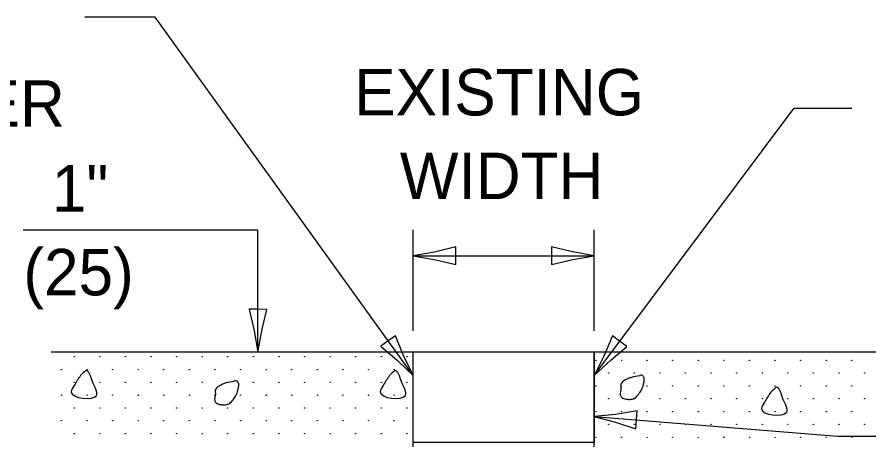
# Model space of a CAD drawing. Extents: x 2262616 to 2263246, y -3123503 to -3123103.
# Drawn here: x 2262879.3 to 2262935.2, y -3123471.7 to -3123444 of the extents above; entities that cross this region are included whole.
import ezdxf

# ---------------------------------------------------------------- set-up
doc = ezdxf.new("R2010")
doc.units = 0
for name, color, linetype in [('RD_Pr_Roadway_Dimensions', 7, 'Continuous'), ('RD_Pr_Roadway_Items', 7, 'Continuous'), ('RD_Pr_Roadway_Notes', 7, 'Continuous')]:
    doc.layers.add(name, color=color, linetype=linetype)

msp = doc.modelspace()

# ---------------------------------------------------------------- linework, layer by layer
at = {"layer": 'RD_Pr_Roadway_Dimensions'}
for p, q in [((2262895.135, -3123457.963), (2262879.732, -3123457.963)), ((2262895.135, -3123465.946), (2262895.135, -3123457.963)), ((2262905.316, -3123464.555), (2262905.316, -3123457.941)), ((2262917.191, -3123464.555), (2262917.191, -3123457.941)), ((2262905.316, -3123459.633), (2262917.191, -3123459.633))]:
    msp.add_line(p, q, dxfattribs=at)
for points in [[(2262908.114, -3123460.218), (2262908.115, -3123459.633), (2262908.115, -3123459.047), (2262906.715, -3123459.39), (2262905.316, -3123459.633), (2262906.808, -3123459.904)], [(2262914.393, -3123459.047), (2262914.392, -3123459.633), (2262914.392, -3123460.218), (2262915.792, -3123459.875), (2262917.191, -3123459.633), (2262915.699, -3123459.361)], [(2262895.721, -3123463.148), (2262895.135, -3123463.146), (2262894.55, -3123463.146), (2262894.893, -3123464.546), (2262895.135, -3123465.946), (2262895.407, -3123464.453)]]:
    msp.add_lwpolyline(points, close=True, dxfattribs=at)
at = {"layer": 'RD_Pr_Roadway_Items'}
for p, q in [((2262881.564, -3123465.939), (2262940.943, -3123465.939)), ((2262905.316, -3123492.66), (2262905.316, -3123465.939)), ((2262917.191, -3123492.66), (2262917.191, -3123465.939))]:
    msp.add_line(p, q, dxfattribs=at)
msp.add_lwpolyline([(2262905.316, -3123465.939), (2262917.191, -3123465.939), (2262917.191, -3123471.877), (2262905.316, -3123471.877)], close=True, dxfattribs=at)
for centre in [(2262883.075, -3123466.253), (2262884.755, -3123466.253), (2262886.434, -3123466.253), (2262888.114, -3123466.253), (2262889.793, -3123466.253), (2262891.473, -3123466.253), (2262893.152, -3123466.253), (2262894.832, -3123466.253), (2262896.512, -3123466.253), (2262898.191, -3123466.253), (2262899.871, -3123466.253), (2262901.55, -3123466.253), (2262903.23, -3123466.253), (2262904.909, -3123466.253), (2262917.311, -3123466.488), (2262918.99, -3123466.488), (2262920.67, -3123466.488), (2262922.349, -3123466.488), (2262924.029, -3123466.488), (2262925.709, -3123466.488), (2262927.388, -3123466.488), (2262929.068, -3123466.488), (2262930.747, -3123466.488), (2262932.427, -3123466.488), (2262934.106, -3123466.488), (2262882.236, -3123467.093), (2262883.915, -3123467.093), (2262885.595, -3123467.093), (2262887.274, -3123467.093), (2262888.954, -3123467.093), (2262890.633, -3123467.093), (2262892.313, -3123467.093), (2262893.992, -3123467.093), (2262895.672, -3123467.093), (2262897.351, -3123467.093), (2262899.031, -3123467.093), (2262900.71, -3123467.093), (2262902.39, -3123467.093), (2262904.069, -3123467.093), (2262918.151, -3123467.328), (2262919.83, -3123467.328), (2262921.51, -3123467.328), (2262923.189, -3123467.328), (2262924.869, -3123467.328), (2262926.548, -3123467.328), (2262928.228, -3123467.328), (2262929.907, -3123467.328), (2262931.587, -3123467.328), (2262933.266, -3123467.328), (2262934.946, -3123467.328), (2262883.075, -3123467.933), (2262884.755, -3123467.933), (2262886.434, -3123467.933), (2262888.114, -3123467.933), (2262889.793, -3123467.933), (2262891.473, -3123467.933), (2262893.152, -3123467.933), (2262894.832, -3123467.933), (2262896.512, -3123467.933), (2262898.191, -3123467.933), (2262899.871, -3123467.933), (2262901.55, -3123467.933), (2262903.23, -3123467.933), (2262904.909, -3123467.933), (2262917.311, -3123468.168), (2262918.99, -3123468.168), (2262920.67, -3123468.168), (2262922.349, -3123468.168), (2262924.029, -3123468.168), (2262925.709, -3123468.168), (2262927.388, -3123468.168), (2262929.068, -3123468.168), (2262930.747, -3123468.168), (2262932.427, -3123468.168), (2262934.106, -3123468.168), (2262882.236, -3123468.772), (2262883.915, -3123468.772), (2262885.595, -3123468.772), (2262887.274, -3123468.772), (2262888.954, -3123468.772), (2262890.633, -3123468.772), (2262892.313, -3123468.772), (2262893.992, -3123468.772), (2262895.672, -3123468.772), (2262897.351, -3123468.772), (2262899.031, -3123468.772), (2262900.71, -3123468.772), (2262902.39, -3123468.772), (2262904.069, -3123468.772), (2262918.151, -3123469.008), (2262919.83, -3123469.008), (2262921.51, -3123469.008), (2262923.189, -3123469.008), (2262924.869, -3123469.008), (2262926.548, -3123469.008), (2262928.228, -3123469.008), (2262929.907, -3123469.008), (2262931.587, -3123469.008), (2262933.266, -3123469.008), (2262934.946, -3123469.008), (2262883.075, -3123469.612), (2262884.755, -3123469.612), (2262886.434, -3123469.612), (2262888.114, -3123469.612), (2262889.793, -3123469.612), (2262891.473, -3123469.612), (2262893.152, -3123469.612), (2262894.832, -3123469.612), (2262896.512, -3123469.612), (2262898.191, -3123469.612), (2262899.871, -3123469.612), (2262901.55, -3123469.612), (2262903.23, -3123469.612), (2262904.909, -3123469.612), (2262917.311, -3123469.847), (2262918.99, -3123469.847), (2262920.67, -3123469.847), (2262922.349, -3123469.847), (2262924.029, -3123469.847), (2262925.709, -3123469.847), (2262927.388, -3123469.847), (2262929.068, -3123469.847), (2262930.747, -3123469.847), (2262932.427, -3123469.847), (2262934.106, -3123469.847), (2262882.236, -3123470.452), (2262883.915, -3123470.452), (2262885.595, -3123470.452), (2262887.274, -3123470.452), (2262888.954, -3123470.452), (2262890.633, -3123470.452), (2262892.313, -3123470.452), (2262893.992, -3123470.452), (2262895.672, -3123470.452), (2262897.351, -3123470.452), (2262899.031, -3123470.452), (2262900.71, -3123470.452), (2262902.39, -3123470.452), (2262904.069, -3123470.452), (2262918.151, -3123470.687), (2262919.83, -3123470.687), (2262921.51, -3123470.687), (2262923.189, -3123470.687), (2262924.869, -3123470.687), (2262926.548, -3123470.687), (2262928.228, -3123470.687), (2262929.907, -3123470.687), (2262931.587, -3123470.687), (2262933.266, -3123470.687), (2262934.946, -3123470.687), (2262883.075, -3123471.292), (2262884.755, -3123471.292), (2262886.434, -3123471.292), (2262888.114, -3123471.292), (2262889.793, -3123471.292), (2262891.473, -3123471.292), (2262893.152, -3123471.292), (2262894.832, -3123471.292), (2262896.512, -3123471.292), (2262898.191, -3123471.292), (2262899.871, -3123471.292), (2262901.55, -3123471.292), (2262903.23, -3123471.292), (2262904.909, -3123471.292), (2262917.311, -3123471.527), (2262918.99, -3123471.527), (2262920.67, -3123471.527), (2262922.349, -3123471.527), (2262924.029, -3123471.527), (2262925.709, -3123471.527), (2262927.388, -3123471.527), (2262929.068, -3123471.527), (2262930.747, -3123471.527), (2262932.427, -3123471.527), (2262934.106, -3123471.527)]:
    msp.add_circle(centre, 0.0119, dxfattribs=at)
for points in [[(2262883.845, -3123467.157), (2262883.495, -3123467.49), (2262883.073, -3123468.143), (2262882.883, -3123468.547), (2262884.534, -3123468.79), (2262884.267, -3123467.87), (2262883.898, -3123467.169), (2262883.833, -3123467.139)], [(2262904.122, -3123467.157), (2262903.772, -3123467.49), (2262903.35, -3123468.143), (2262903.16, -3123468.547), (2262904.811, -3123468.79), (2262904.544, -3123467.87), (2262904.175, -3123467.169), (2262904.11, -3123467.139)], [(2262920.185, -3123467.502), (2262919.657, -3123467.608), (2262919.419, -3123467.692), (2262919.117, -3123467.864), (2262918.944, -3123468.066), (2262918.956, -3123468.339), (2262918.903, -3123468.743), (2262919.01, -3123468.921), (2262919.295, -3123469.028), (2262919.621, -3123469.04), (2262919.889, -3123468.945), (2262920.108, -3123468.719), (2262920.298, -3123468.434), (2262920.429, -3123468.084), (2262920.47, -3123467.864), (2262920.47, -3123467.62), (2262920.322, -3123467.472), (2262920.203, -3123467.484)], [(2262893.577, -3123467.866), (2262893.049, -3123467.973), (2262892.811, -3123468.056), (2262892.509, -3123468.228), (2262892.336, -3123468.43), (2262892.348, -3123468.703), (2262892.295, -3123469.107), (2262892.402, -3123469.285), (2262892.687, -3123469.392), (2262893.013, -3123469.404), (2262893.28, -3123469.309), (2262893.5, -3123469.083), (2262893.69, -3123468.798), (2262893.821, -3123468.448), (2262893.862, -3123468.228), (2262893.862, -3123467.985), (2262893.714, -3123467.837), (2262893.595, -3123467.848)], [(2262929.147, -3123468.253), (2262928.797, -3123468.586), (2262928.375, -3123469.239), (2262928.185, -3123469.643), (2262929.836, -3123469.886), (2262929.569, -3123468.966), (2262929.2, -3123468.265), (2262929.135, -3123468.236)]]:
    msp.add_spline(points, degree=3, dxfattribs=at)
at = {"layer": 'RD_Pr_Roadway_Notes'}
for p, q in [((2262888.39, -3123443.988), (2262883.771, -3123443.988)), ((2262905.316, -3123467.493), (2262888.39, -3123443.988)), ((2262917.191, -3123467.478), (2262930.293, -3123449.98)), ((2262934.102, -3123449.98), (2262930.293, -3123449.98)), ((2262917.191, -3123470.167), (2262933.172, -3123471.457)), ((2262933.172, -3123471.457), (2262946.964, -3123471.457))]:
    msp.add_line(p, q, dxfattribs=at)
for points in [[(2262904.155, -3123464.88), (2262903.679, -3123465.221), (2262903.204, -3123465.563), (2262904.301, -3123466.499), (2262905.316, -3123467.493), (2262904.663, -3123466.123)], [(2262919.337, -3123465.589), (2262918.87, -3123465.237), (2262918.401, -3123464.886), (2262917.836, -3123466.212), (2262917.191, -3123467.478), (2262918.304, -3123466.446)], [(2262919.934, -3123470.976), (2262919.982, -3123470.392), (2262920.029, -3123469.808), (2262918.606, -3123470.038), (2262917.191, -3123470.167), (2262918.658, -3123470.557)]]:
    msp.add_lwpolyline(points, close=True, dxfattribs=at)

# ---------------------------------------------------------------- texts
at = {"layer": 'RD_Pr_Roadway_Dimensions'}
for s, p in [('EXISTING', (2262901.447, -3123450.436)), ('WIDTH', (2262904.448, -3123455.923)), ('1"', (2262881.604, -3123456.744)), ('(25)', (2262879.736, -3123462.23))]:
    msp.add_text(s, height=3.048, dxfattribs=at).set_placement(p)
at = {"layer": 'RD_Pr_Roadway_Notes'}
msp.add_text('JOINT WITH ROUTER', height=3.048, dxfattribs=at).set_placement((2262840.801, -3123451.177))

doc.saveas('drawing.dxf')
